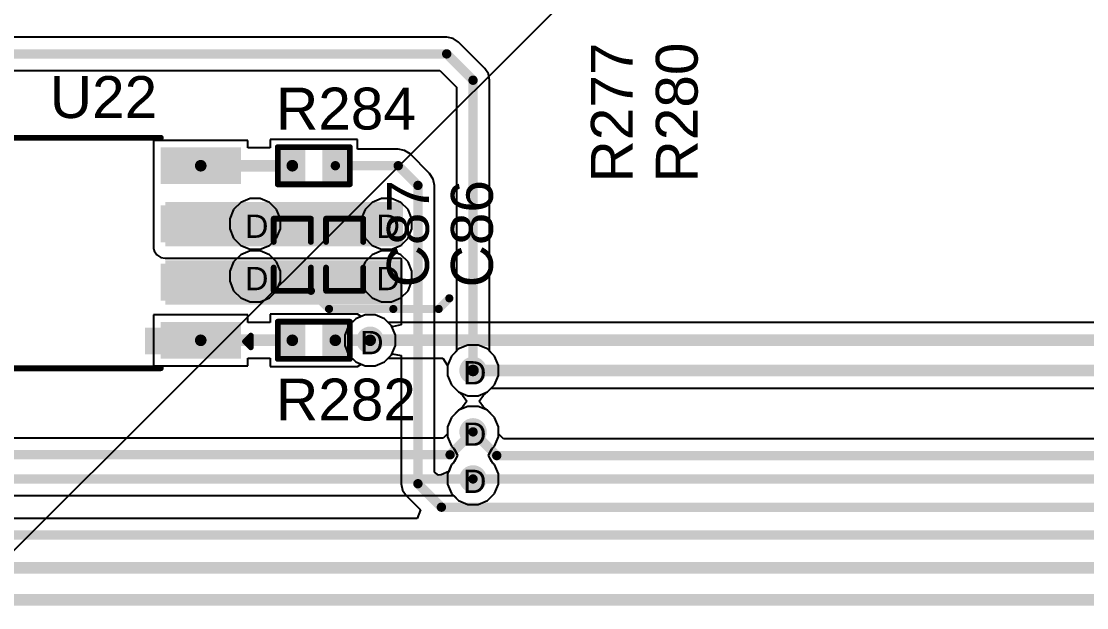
# Model space of a CAD drawing. Header units: inches. Extents: x -11 to 5428, y 0 to 5423.
# Drawn here: x 66.27 to 89.53, y 70.82 to 83.62 of the extents above; entities that cross this region are included whole.
import ezdxf

# ---------------------------------------------------------------- set-up
doc = ezdxf.new("R2010")
doc.units = ezdxf.units.IN
for name, color, linetype in [('Bottom Layer', 5, 'Continuous'), ('Bottom Solder', 6, 'Continuous'), ('Drill Drawing', 1, 'Continuous'), ('GND', 16, 'Continuous'), ('PWR', 76, 'Continuous'), ('Top Layer', 1, 'Continuous'), ('Top Overlay', 2, 'Continuous'), ('Top Paste', 8, 'Continuous'), ('Top Solder', 216, 'Continuous'), ('Via Holes', 16, 'Continuous')]:
    doc.layers.add(name, color=color, linetype=linetype)
doc.styles.add('Arial', font='', dxfattribs={"height": 0.2})
doc.styles.get('Arial').set_extended_font_data('Arial')

# ---------------------------------------------------------------- blocks, each defined once
blk = doc.blocks.new('C___0402_211')
at = {"layer": 'Top Layer'}
for points in [[(-0.698, -0.318), (-0.698, 0.317), (-0.241, 0.317), (-0.241, -0.318)], [(0.241, -0.318), (0.241, 0.317), (0.699, 0.317), (0.699, -0.318)]]:
    blk.add_hatch(color=1, dxfattribs=at).paths.add_polyline_path(points)
at = {"layer": 'Top Paste'}
for points in [[(-0.698, -0.318), (-0.698, 0.317), (-0.241, 0.317), (-0.241, -0.318)], [(0.241, -0.318), (0.241, 0.317), (0.699, 0.317), (0.699, -0.318)]]:
    blk.add_hatch(color=8, dxfattribs=at).paths.add_polyline_path(points)
at = {"layer": 'Top Solder'}
for points in [[(-0.758, -0.378), (-0.758, 0.377), (-0.181, 0.377), (-0.181, -0.378)], [(0.181, -0.378), (0.181, 0.377), (0.759, 0.377), (0.759, -0.378)]]:
    blk.add_hatch(color=216, dxfattribs=at).paths.add_polyline_path(points)
at = {"layer": 'Top Overlay'}
for points in [[(-0.787, 0.406, 0.127, 0.127, 0), (-0.279, 0.406, 0.127, 0.127, 0)], [(-0.787, 0.406, 0.127, 0.127, 0), (-0.787, -0.406, 0.127, 0.127, 0)], [(0.279, 0.406, 0.127, 0.127, 0), (0.787, 0.406, 0.127, 0.127, 0)], [(0.787, 0.406, 0.127, 0.127, 0), (0.787, -0.406, 0.127, 0.127, 0)], [(-0.787, -0.406, 0.127, 0.127, 0), (-0.279, -0.406, 0.127, 0.127, 0)], [(0.279, -0.406, 0.127, 0.127, 0), (0.787, -0.406, 0.127, 0.127, 0)]]:
    blk.add_lwpolyline(points, format="xyseb", dxfattribs=at)
for points in [[(-0.819, 0.406, 0.0635, 0.0635, 1), (-0.756, 0.406, 0.0635, 0.0635, 1)], [(-0.819, 0.406, 0.0635, 0.0635, 1), (-0.756, 0.406, 0.0635, 0.0635, 1)], [(-0.311, 0.406, 0.0635, 0.0635, 1), (-0.248, 0.406, 0.0635, 0.0635, 1)], [(0.248, 0.406, 0.0635, 0.0635, 1), (0.311, 0.406, 0.0635, 0.0635, 1)], [(0.756, 0.406, 0.0635, 0.0635, 1), (0.819, 0.406, 0.0635, 0.0635, 1)], [(0.756, 0.406, 0.0635, 0.0635, 1), (0.819, 0.406, 0.0635, 0.0635, 1)], [(-0.819, -0.406, 0.0635, 0.0635, 1), (-0.756, -0.406, 0.0635, 0.0635, 1)], [(-0.819, -0.406, 0.0635, 0.0635, 1), (-0.756, -0.406, 0.0635, 0.0635, 1)], [(-0.311, -0.406, 0.0635, 0.0635, 1), (-0.248, -0.406, 0.0635, 0.0635, 1)], [(0.248, -0.406, 0.0635, 0.0635, 1), (0.311, -0.406, 0.0635, 0.0635, 1)], [(0.756, -0.406, 0.0635, 0.0635, 1), (0.819, -0.406, 0.0635, 0.0635, 1)], [(0.756, -0.406, 0.0635, 0.0635, 1), (0.819, -0.406, 0.0635, 0.0635, 1)]]:
    blk.add_lwpolyline(points, format="xyseb", close=True, dxfattribs=at)
blk = doc.blocks.new('R___0402_215')
at = {"layer": 'Top Layer'}
for points in [[(-0.699, -0.318), (-0.699, 0.317), (-0.241, 0.317), (-0.241, -0.318)], [(0.241, -0.318), (0.241, 0.317), (0.698, 0.317), (0.698, -0.318)]]:
    blk.add_hatch(color=1, dxfattribs=at).paths.add_polyline_path(points)
at = {"layer": 'Top Paste'}
for points in [[(-0.699, -0.318), (-0.699, 0.317), (-0.241, 0.317), (-0.241, -0.318)], [(0.241, -0.318), (0.241, 0.317), (0.698, 0.317), (0.698, -0.318)]]:
    blk.add_hatch(color=8, dxfattribs=at).paths.add_polyline_path(points)
at = {"layer": 'Top Solder'}
for points in [[(-0.754, -0.373), (-0.754, 0.372), (-0.186, 0.372), (-0.186, -0.373)], [(0.186, -0.373), (0.186, 0.372), (0.753, 0.372), (0.753, -0.373)]]:
    blk.add_hatch(color=216, dxfattribs=at).paths.add_polyline_path(points)
at = {"layer": 'Top Overlay'}
for points in [[(0.787, 0.406, 0.127, 0.127, 0), (-0.787, 0.406, 0.127, 0.127, 0)], [(-0.787, 0.406, 0.127, 0.127, 0), (-0.787, -0.406, 0.127, 0.127, 0)], [(0.787, 0.406, 0.127, 0.127, 0), (0.787, -0.406, 0.127, 0.127, 0)], [(0.787, -0.406, 0.127, 0.127, 0), (-0.787, -0.406, 0.127, 0.127, 0)], [(0.813, -0.432, 0.00323, 0.00323, 0), (-0.813, -0.432, 0.00323, 0.00323, 0)]]:
    blk.add_lwpolyline(points, format="xyseb", dxfattribs=at)
for points in [[(-0.819, 0.406, 0.0635, 0.0635, 1), (-0.756, 0.406, 0.0635, 0.0635, 1)], [(-0.819, 0.406, 0.0635, 0.0635, 1), (-0.756, 0.406, 0.0635, 0.0635, 1)], [(0.756, 0.406, 0.0635, 0.0635, 1), (0.819, 0.406, 0.0635, 0.0635, 1)], [(0.756, 0.406, 0.0635, 0.0635, 1), (0.819, 0.406, 0.0635, 0.0635, 1)], [(-0.819, -0.406, 0.0635, 0.0635, 1), (-0.756, -0.406, 0.0635, 0.0635, 1)], [(-0.819, -0.406, 0.0635, 0.0635, 1), (-0.756, -0.406, 0.0635, 0.0635, 1)], [(-0.814, -0.432, 0.00161, 0.00161, 1), (-0.812, -0.432, 0.00161, 0.00161, 1)], [(0.756, -0.406, 0.0635, 0.0635, 1), (0.819, -0.406, 0.0635, 0.0635, 1)], [(0.756, -0.406, 0.0635, 0.0635, 1), (0.819, -0.406, 0.0635, 0.0635, 1)], [(0.812, -0.432, 0.00161, 0.00161, 1), (0.814, -0.432, 0.00161, 0.00161, 1)]]:
    blk.add_lwpolyline(points, format="xyseb", close=True, dxfattribs=at)
blk = doc.blocks.new('R___0402_217')
at = {"layer": 'Top Layer'}
for points in [[(-0.699, -0.318), (-0.699, 0.317), (-0.241, 0.317), (-0.241, -0.318)], [(0.241, -0.318), (0.241, 0.317), (0.698, 0.317), (0.698, -0.318)]]:
    blk.add_hatch(color=1, dxfattribs=at).paths.add_polyline_path(points)
at = {"layer": 'Top Paste'}
for points in [[(-0.699, -0.318), (-0.699, 0.317), (-0.241, 0.317), (-0.241, -0.318)], [(0.241, -0.318), (0.241, 0.317), (0.698, 0.317), (0.698, -0.318)]]:
    blk.add_hatch(color=8, dxfattribs=at).paths.add_polyline_path(points)
at = {"layer": 'Top Solder'}
for points in [[(-0.754, -0.373), (-0.754, 0.372), (-0.186, 0.372), (-0.186, -0.373)], [(0.186, -0.373), (0.186, 0.372), (0.753, 0.372), (0.753, -0.373)]]:
    blk.add_hatch(color=216, dxfattribs=at).paths.add_polyline_path(points)
at = {"layer": 'Top Overlay'}
for points in [[(0.787, 0.406, 0.127, 0.127, 0), (-0.787, 0.406, 0.127, 0.127, 0)], [(-0.787, 0.406, 0.127, 0.127, 0), (-0.787, -0.406, 0.127, 0.127, 0)], [(0.787, 0.406, 0.127, 0.127, 0), (0.787, -0.406, 0.127, 0.127, 0)], [(0.787, -0.406, 0.127, 0.127, 0), (-0.787, -0.406, 0.127, 0.127, 0)], [(0.813, -0.432, 0.00323, 0.00323, 0), (-0.813, -0.432, 0.00323, 0.00323, 0)]]:
    blk.add_lwpolyline(points, format="xyseb", dxfattribs=at)
for points in [[(-0.819, 0.406, 0.0635, 0.0635, 1), (-0.756, 0.406, 0.0635, 0.0635, 1)], [(-0.819, 0.406, 0.0635, 0.0635, 1), (-0.756, 0.406, 0.0635, 0.0635, 1)], [(0.756, 0.406, 0.0635, 0.0635, 1), (0.819, 0.406, 0.0635, 0.0635, 1)], [(0.756, 0.406, 0.0635, 0.0635, 1), (0.819, 0.406, 0.0635, 0.0635, 1)], [(-0.819, -0.406, 0.0635, 0.0635, 1), (-0.756, -0.406, 0.0635, 0.0635, 1)], [(-0.819, -0.406, 0.0635, 0.0635, 1), (-0.756, -0.406, 0.0635, 0.0635, 1)], [(-0.814, -0.432, 0.00161, 0.00161, 1), (-0.812, -0.432, 0.00161, 0.00161, 1)], [(0.756, -0.406, 0.0635, 0.0635, 1), (0.819, -0.406, 0.0635, 0.0635, 1)], [(0.756, -0.406, 0.0635, 0.0635, 1), (0.819, -0.406, 0.0635, 0.0635, 1)], [(0.812, -0.432, 0.00161, 0.00161, 1), (0.814, -0.432, 0.00161, 0.00161, 1)]]:
    blk.add_lwpolyline(points, format="xyseb", close=True, dxfattribs=at)
blk = doc.blocks.new('SOIC_8_0_154___3_90___W______221')
at = {"layer": 'Top Layer'}
for points in [[(-3.475, 1.605), (-3.475, 2.205), (-1.925, 2.205), (-1.925, 1.605)], [(1.925, 1.605), (1.925, 2.205), (3.475, 2.205), (3.475, 1.605)], [(-3.475, 0.335), (-3.475, 0.935), (-1.925, 0.935), (-1.925, 0.335)], [(1.925, 0.335), (1.925, 0.935), (3.475, 0.935), (3.475, 0.335)], [(-3.475, -0.935), (-3.475, -0.335), (-1.925, -0.335), (-1.925, -0.935)], [(1.925, -0.935), (1.925, -0.335), (3.475, -0.335), (3.475, -0.935)], [(-3.475, -2.205), (-3.475, -1.605), (-1.925, -1.605), (-1.925, -2.205)], [(1.925, -2.205), (1.925, -1.605), (3.475, -1.605), (3.475, -2.205)]]:
    blk.add_hatch(color=1, dxfattribs=at).paths.add_polyline_path(points)
at = {"layer": 'Top Overlay'}
blk.add_hatch(color=2, dxfattribs=at).paths.add_polyline_path([(-1.838, 1.626), (-1.483, 1.626), (-1.483, 2.21), (-1.838, 2.21)])
at = {"layer": 'Top Paste'}
for points in [[(-3.475, 1.605), (-3.475, 2.205), (-1.925, 2.205), (-1.925, 1.605)], [(1.925, 1.605), (1.925, 2.205), (3.475, 2.205), (3.475, 1.605)], [(-3.475, 0.335), (-3.475, 0.935), (-1.925, 0.935), (-1.925, 0.335)], [(1.925, 0.335), (1.925, 0.935), (3.475, 0.935), (3.475, 0.335)], [(-3.475, -0.935), (-3.475, -0.335), (-1.925, -0.335), (-1.925, -0.935)], [(1.925, -0.935), (1.925, -0.335), (3.475, -0.335), (3.475, -0.935)], [(-3.475, -2.205), (-3.475, -1.605), (-1.925, -1.605), (-1.925, -2.205)], [(1.925, -2.205), (1.925, -1.605), (3.475, -1.605), (3.475, -2.205)]]:
    blk.add_hatch(color=8, dxfattribs=at).paths.add_polyline_path(points)
at = {"layer": 'Top Solder'}
for points in [[(-3.577, 1.503), (-3.577, 2.307), (-1.823, 2.307), (-1.823, 1.503)], [(1.823, 1.503), (1.823, 2.307), (3.577, 2.307), (3.577, 1.503)], [(-3.577, 0.233), (-3.577, 1.037), (-1.823, 1.037), (-1.823, 0.233)], [(1.823, 0.233), (1.823, 1.037), (3.577, 1.037), (3.577, 0.233)], [(-3.577, -1.037), (-3.577, -0.233), (-1.823, -0.233), (-1.823, -1.037)], [(1.823, -1.037), (1.823, -0.233), (3.577, -0.233), (3.577, -1.037)], [(-3.577, -2.307), (-3.577, -1.503), (-1.823, -1.503), (-1.823, -2.307)], [(1.823, -2.307), (1.823, -1.503), (3.577, -1.503), (3.577, -2.307)]]:
    blk.add_hatch(color=216, dxfattribs=at).paths.add_polyline_path(points)
at = {"layer": 'Top Overlay'}
for points in [[(1.803, 2.515, 0.127, 0.127, 0), (-1.829, 2.515, 0.127, 0.127, 0)], [(-3.794, 2.057, 0.127, 0.127, 0), (-3.794, 1.803, 0.127, 0.127, 0)], [(-3.667, 1.93, 0.127, 0.127, 0), (-3.794, 2.057, 0.127, 0.127, 0)], [(-3.667, 1.93, 0.127, 0.127, 0), (-3.794, 1.803, 0.127, 0.127, 0)], [(1.803, -2.515, 0.127, 0.127, 0), (-1.829, -2.515, 0.127, 0.127, 0)]]:
    blk.add_lwpolyline(points, format="xyseb", dxfattribs=at)
for points in [[(-1.861, 2.515, 0.0635, 0.0635, 1), (-1.797, 2.515, 0.0635, 0.0635, 1)], [(1.772, 2.515, 0.0635, 0.0635, 1), (1.835, 2.515, 0.0635, 0.0635, 1)], [(-3.826, 2.057, 0.0635, 0.0635, 1), (-3.762, 2.057, 0.0635, 0.0635, 1)], [(-3.826, 2.057, 0.0635, 0.0635, 1), (-3.762, 2.057, 0.0635, 0.0635, 1)], [(-3.826, 1.803, 0.0635, 0.0635, 1), (-3.762, 1.803, 0.0635, 0.0635, 1)], [(-3.826, 1.803, 0.0635, 0.0635, 1), (-3.762, 1.803, 0.0635, 0.0635, 1)], [(-3.699, 1.93, 0.0635, 0.0635, 1), (-3.635, 1.93, 0.0635, 0.0635, 1)], [(-3.699, 1.93, 0.0635, 0.0635, 1), (-3.635, 1.93, 0.0635, 0.0635, 1)], [(-1.861, -2.515, 0.0635, 0.0635, 1), (-1.797, -2.515, 0.0635, 0.0635, 1)], [(1.772, -2.515, 0.0635, 0.0635, 1), (1.835, -2.515, 0.0635, 0.0635, 1)]]:
    blk.add_lwpolyline(points, format="xyseb", close=True, dxfattribs=at)
blk = doc.blocks.new('C___0402_222')
at = {"layer": 'Top Layer'}
for points in [[(-0.698, -0.318), (-0.698, 0.317), (-0.241, 0.317), (-0.241, -0.318)], [(0.241, -0.318), (0.241, 0.317), (0.699, 0.317), (0.699, -0.318)]]:
    blk.add_hatch(color=1, dxfattribs=at).paths.add_polyline_path(points)
at = {"layer": 'Top Paste'}
for points in [[(-0.698, -0.318), (-0.698, 0.317), (-0.241, 0.317), (-0.241, -0.318)], [(0.241, -0.318), (0.241, 0.317), (0.699, 0.317), (0.699, -0.318)]]:
    blk.add_hatch(color=8, dxfattribs=at).paths.add_polyline_path(points)
at = {"layer": 'Top Solder'}
for points in [[(-0.758, -0.378), (-0.758, 0.377), (-0.181, 0.377), (-0.181, -0.378)], [(0.181, -0.378), (0.181, 0.377), (0.759, 0.377), (0.759, -0.378)]]:
    blk.add_hatch(color=216, dxfattribs=at).paths.add_polyline_path(points)
at = {"layer": 'Top Overlay'}
for points in [[(-0.787, 0.406, 0.127, 0.127, 0), (-0.279, 0.406, 0.127, 0.127, 0)], [(-0.787, 0.406, 0.127, 0.127, 0), (-0.787, -0.406, 0.127, 0.127, 0)], [(0.279, 0.406, 0.127, 0.127, 0), (0.787, 0.406, 0.127, 0.127, 0)], [(0.787, 0.406, 0.127, 0.127, 0), (0.787, -0.406, 0.127, 0.127, 0)], [(-0.787, -0.406, 0.127, 0.127, 0), (-0.279, -0.406, 0.127, 0.127, 0)], [(0.279, -0.406, 0.127, 0.127, 0), (0.787, -0.406, 0.127, 0.127, 0)]]:
    blk.add_lwpolyline(points, format="xyseb", dxfattribs=at)
for points in [[(-0.819, 0.406, 0.0635, 0.0635, 1), (-0.756, 0.406, 0.0635, 0.0635, 1)], [(-0.819, 0.406, 0.0635, 0.0635, 1), (-0.756, 0.406, 0.0635, 0.0635, 1)], [(-0.311, 0.406, 0.0635, 0.0635, 1), (-0.248, 0.406, 0.0635, 0.0635, 1)], [(0.248, 0.406, 0.0635, 0.0635, 1), (0.311, 0.406, 0.0635, 0.0635, 1)], [(0.756, 0.406, 0.0635, 0.0635, 1), (0.819, 0.406, 0.0635, 0.0635, 1)], [(0.756, 0.406, 0.0635, 0.0635, 1), (0.819, 0.406, 0.0635, 0.0635, 1)], [(-0.819, -0.406, 0.0635, 0.0635, 1), (-0.756, -0.406, 0.0635, 0.0635, 1)], [(-0.819, -0.406, 0.0635, 0.0635, 1), (-0.756, -0.406, 0.0635, 0.0635, 1)], [(-0.311, -0.406, 0.0635, 0.0635, 1), (-0.248, -0.406, 0.0635, 0.0635, 1)], [(0.248, -0.406, 0.0635, 0.0635, 1), (0.311, -0.406, 0.0635, 0.0635, 1)], [(0.756, -0.406, 0.0635, 0.0635, 1), (0.819, -0.406, 0.0635, 0.0635, 1)], [(0.756, -0.406, 0.0635, 0.0635, 1), (0.819, -0.406, 0.0635, 0.0635, 1)]]:
    blk.add_lwpolyline(points, format="xyseb", close=True, dxfattribs=at)

msp = doc.modelspace()

# ---------------------------------------------------------------- hatches: boundary and pattern name
at = {"layer": 'Bottom Layer'}
h = msp.add_hatch(color=5, dxfattribs=at)
edge = h.paths.add_edge_path()
edge.add_arc((71.374, 79.195), 0.3, 0, 360)
h = msp.add_hatch(color=5, dxfattribs=at)
edge = h.paths.add_edge_path()
edge.add_arc((74.244, 79.195), 0.3, 0, 360)
h = msp.add_hatch(color=5, dxfattribs=at)
edge = h.paths.add_edge_path()
edge.add_arc((71.374, 78.052), 0.3, 0, 360)
h = msp.add_hatch(color=5, dxfattribs=at)
edge = h.paths.add_edge_path()
edge.add_arc((74.244, 78.052), 0.3, 0, 360)
h = msp.add_hatch(color=5, dxfattribs=at)
edge = h.paths.add_edge_path()
edge.add_arc((73.887, 76.655), 0.3, 0, 360)
h = msp.add_hatch(color=5, dxfattribs=at)
edge = h.paths.add_edge_path()
edge.add_arc((76.133, 75.997), 0.3, 0, 360)
h = msp.add_hatch(color=5, dxfattribs=at)
edge = h.paths.add_edge_path()
edge.add_arc((76.133, 74.657), 0.3, 0, 360)
h = msp.add_hatch(color=5, dxfattribs=at)
edge = h.paths.add_edge_path()
edge.add_arc((76.133, 73.629), 0.3, 0, 360)
at = {"layer": 'GND'}
h = msp.add_hatch(color=16, dxfattribs=at)
edge = h.paths.add_edge_path()
edge.add_arc((71.374, 79.195), 0.3, 0, 360)
h = msp.add_hatch(color=16, dxfattribs=at)
edge = h.paths.add_edge_path()
edge.add_arc((74.244, 79.195), 0.3, 0, 360)
h = msp.add_hatch(color=16, dxfattribs=at)
edge = h.paths.add_edge_path()
edge.add_arc((71.374, 78.052), 0.3, 0, 360)
h = msp.add_hatch(color=16, dxfattribs=at)
edge = h.paths.add_edge_path()
edge.add_arc((74.244, 78.052), 0.3, 0, 360)
h = msp.add_hatch(color=16, dxfattribs=at)
edge = h.paths.add_edge_path()
edge.add_arc((73.887, 76.655), 0.3, 0, 360)
h = msp.add_hatch(color=16, dxfattribs=at)
edge = h.paths.add_edge_path()
edge.add_arc((76.133, 75.997), 0.3, 0, 360)
h = msp.add_hatch(color=16, dxfattribs=at)
edge = h.paths.add_edge_path()
edge.add_arc((76.133, 74.657), 0.3, 0, 360)
h = msp.add_hatch(color=16, dxfattribs=at)
edge = h.paths.add_edge_path()
edge.add_arc((76.133, 73.629), 0.3, 0, 360)
at = {"layer": 'PWR'}
h = msp.add_hatch(color=76, dxfattribs=at)
edge = h.paths.add_edge_path()
edge.add_arc((71.374, 79.195), 0.3, 0, 360)
h = msp.add_hatch(color=76, dxfattribs=at)
edge = h.paths.add_edge_path()
edge.add_arc((74.244, 79.195), 0.3, 0, 360)
h = msp.add_hatch(color=76, dxfattribs=at)
edge = h.paths.add_edge_path()
edge.add_arc((71.374, 78.052), 0.3, 0, 360)
h = msp.add_hatch(color=76, dxfattribs=at)
edge = h.paths.add_edge_path()
edge.add_arc((74.244, 78.052), 0.3, 0, 360)
h = msp.add_hatch(color=76, dxfattribs=at)
edge = h.paths.add_edge_path()
edge.add_arc((73.887, 76.655), 0.3, 0, 360)
h = msp.add_hatch(color=76, dxfattribs=at)
edge = h.paths.add_edge_path()
edge.add_arc((76.133, 75.997), 0.3, 0, 360)
h = msp.add_hatch(color=76, dxfattribs=at)
edge = h.paths.add_edge_path()
edge.add_arc((76.133, 74.657), 0.3, 0, 360)
h = msp.add_hatch(color=76, dxfattribs=at)
edge = h.paths.add_edge_path()
edge.add_arc((76.133, 73.629), 0.3, 0, 360)
at = {"layer": 'Top Layer'}
for points in [[(69.413, 78.705), (74.605, 78.705), (74.605, 79.673), (69.413, 79.673)], [(69.413, 77.435), (74.605, 77.435), (74.605, 78.403), (69.413, 78.403)]]:
    msp.add_hatch(color=1, dxfattribs=at).paths.add_polyline_path(points)
h = msp.add_hatch(color=1, dxfattribs=at)
edge = h.paths.add_edge_path()
edge.add_arc((71.374, 79.195), 0.3, 0, 360)
h = msp.add_hatch(color=1, dxfattribs=at)
edge = h.paths.add_edge_path()
edge.add_arc((74.244, 79.195), 0.3, 0, 360)
h = msp.add_hatch(color=1, dxfattribs=at)
edge = h.paths.add_edge_path()
edge.add_arc((71.374, 78.052), 0.3, 0, 360)
h = msp.add_hatch(color=1, dxfattribs=at)
edge = h.paths.add_edge_path()
edge.add_arc((74.244, 78.052), 0.3, 0, 360)
h = msp.add_hatch(color=1, dxfattribs=at)
edge = h.paths.add_edge_path()
edge.add_arc((73.887, 76.655), 0.3, 0, 360)
h = msp.add_hatch(color=1, dxfattribs=at)
edge = h.paths.add_edge_path()
edge.add_arc((76.133, 75.997), 0.3, 0, 360)
h = msp.add_hatch(color=1, dxfattribs=at)
edge = h.paths.add_edge_path()
edge.add_arc((76.133, 74.657), 0.3, 0, 360)
h = msp.add_hatch(color=1, dxfattribs=at)
edge = h.paths.add_edge_path()
edge.add_arc((76.133, 73.629), 0.3, 0, 360)
at = {"layer": 'Via Holes'}
h = msp.add_hatch(color=7, dxfattribs=at)
edge = h.paths.add_edge_path()
edge.add_arc((71.374, 79.195), 0.15, 0, 360)
h = msp.add_hatch(color=7, dxfattribs=at)
edge = h.paths.add_edge_path()
edge.add_arc((74.244, 79.195), 0.15, 0, 360)
h = msp.add_hatch(color=7, dxfattribs=at)
edge = h.paths.add_edge_path()
edge.add_arc((71.374, 78.052), 0.15, 0, 360)
h = msp.add_hatch(color=7, dxfattribs=at)
edge = h.paths.add_edge_path()
edge.add_arc((74.244, 78.052), 0.15, 0, 360)
h = msp.add_hatch(color=7, dxfattribs=at)
edge = h.paths.add_edge_path()
edge.add_arc((73.887, 76.655), 0.15, 0, 360)
h = msp.add_hatch(color=7, dxfattribs=at)
edge = h.paths.add_edge_path()
edge.add_arc((76.133, 75.997), 0.15, 0, 360)
h = msp.add_hatch(color=7, dxfattribs=at)
edge = h.paths.add_edge_path()
edge.add_arc((76.133, 74.657), 0.15, 0, 360)
h = msp.add_hatch(color=7, dxfattribs=at)
edge = h.paths.add_edge_path()
edge.add_arc((76.133, 73.629), 0.15, 0, 360)

# ---------------------------------------------------------------- linework, layer by layer
at = {"layer": 'Bottom Layer'}
for p, q in [((71.06, 79.665), (70.904, 79.509)), ((71.264, 79.749), (71.06, 79.665)), ((71.484, 79.749), (71.264, 79.749)), ((71.688, 79.665), (71.484, 79.749)), ((71.844, 79.509), (71.688, 79.665)), ((73.93, 79.665), (73.775, 79.509)), ((74.134, 79.749), (73.93, 79.665)), ((74.354, 79.749), (74.134, 79.749)), ((74.558, 79.665), (74.354, 79.749)), ((74.714, 79.509), (74.558, 79.665)), ((70.904, 79.509), (70.82, 79.305)), ((71.928, 79.305), (71.844, 79.509)), ((73.775, 79.509), (73.69, 79.305)), ((74.798, 79.305), (74.714, 79.509)), ((70.82, 79.305), (70.82, 79.085)), ((70.82, 79.085), (70.904, 78.881)), ((71.844, 78.881), (71.928, 79.085)), ((71.928, 79.085), (71.928, 79.305)), ((73.69, 79.305), (73.69, 79.085)), ((73.69, 79.085), (73.775, 78.881)), ((74.714, 78.881), (74.798, 79.085)), ((74.798, 79.085), (74.798, 79.305)), ((70.904, 78.881), (71.06, 78.726)), ((71.688, 78.726), (71.844, 78.881)), ((73.775, 78.881), (73.93, 78.726)), ((74.558, 78.726), (74.714, 78.881)), ((71.06, 78.726), (71.264, 78.641)), ((71.264, 78.641), (71.484, 78.641)), ((71.484, 78.641), (71.688, 78.726)), ((73.93, 78.726), (74.134, 78.641)), ((74.134, 78.641), (74.354, 78.641)), ((74.354, 78.641), (74.558, 78.726)), ((73.573, 77.125), (73.417, 76.969)), ((73.776, 77.209), (73.573, 77.125)), ((73.997, 77.209), (73.776, 77.209)), ((74.2, 77.125), (73.997, 77.209)), ((74.282, 77.044), (74.2, 77.125)), ((91.617, 77.044), (74.282, 77.044)), ((73.417, 76.969), (73.333, 76.765)), ((73.333, 76.765), (73.333, 76.545)), ((73.333, 76.545), (73.417, 76.341)), ((73.417, 76.341), (73.573, 76.186)), ((73.573, 76.186), (73.776, 76.101)), ((73.776, 76.101), (73.997, 76.101)), ((73.997, 76.101), (74.2, 76.186)), ((74.2, 76.186), (74.282, 76.267)), ((74.282, 76.267), (75.472, 76.267)), ((75.472, 76.267), (75.579, 76.107)), ((75.579, 76.107), (75.579, 75.887)), ((75.579, 75.887), (75.663, 75.683)), ((75.663, 75.683), (75.819, 75.527)), ((76.447, 75.527), (76.528, 75.608)), ((76.528, 75.608), (91.983, 75.608)), ((75.819, 75.527), (76.023, 75.443)), ((76.023, 75.443), (76.243, 75.443)), ((76.243, 75.443), (76.447, 75.527)), ((76.023, 75.211), (75.819, 75.127)), ((76.243, 75.211), (76.023, 75.211)), ((76.447, 75.127), (76.243, 75.211)), ((75.663, 74.971), (75.579, 74.768)), ((75.819, 75.127), (75.663, 74.971)), ((76.603, 74.971), (76.447, 75.127)), ((76.687, 74.768), (76.603, 74.971)), ((75.579, 74.768), (75.579, 74.616)), ((76.687, 74.547), (76.687, 74.768)), ((75.482, 74.519), (61.161, 74.519)), ((75.579, 74.616), (75.482, 74.519)), ((76.603, 74.344), (76.687, 74.547)), ((76.469, 74.143), (76.535, 74.276)), ((76.535, 74.276), (76.603, 74.344)), ((76.535, 74.01), (76.469, 74.143)), ((76.603, 73.942), (76.535, 74.01)), ((76.687, 73.739), (76.603, 73.942)), ((76.687, 73.518), (76.687, 73.739)), ((76.603, 73.315), (76.687, 73.518)), ((76.447, 73.159), (76.603, 73.315)), ((61.511, 73.266), (75.712, 73.266)), ((75.712, 73.266), (75.819, 73.159)), ((75.819, 73.159), (76.023, 73.075)), ((76.023, 73.075), (76.243, 73.075)), ((76.243, 73.075), (76.447, 73.159))]:
    msp.add_line(p, q, dxfattribs=at)
for points in [[(73.887, 76.655, 0.254, 0.254, 0), (91.778, 76.655, 0.254, 0.254, 0)], [(76.133, 75.997, 0.254, 0.254, 0), (91.983, 75.997, 0.254, 0.254, 0)], [(75.632, 74.156, 0.203, 0.203, 0), (76.133, 74.657, 0.203, 0.203, 0)], [(61.161, 74.156, 0.203, 0.203, 0), (75.632, 74.156, 0.203, 0.203, 0)], [(61.36, 73.629, 0.203, 0.203, 0), (76.133, 73.629, 0.203, 0.203, 0)]]:
    msp.add_lwpolyline(points, format="xyseb", dxfattribs=at)
for points in [[(73.823, 76.655, 0.127, 0.127, 1), (73.95, 76.655, 0.127, 0.127, 1)], [(76.069, 75.997, 0.127, 0.127, 1), (76.196, 75.997, 0.127, 0.127, 1)], [(76.082, 74.657, 0.102, 0.102, 1), (76.184, 74.657, 0.102, 0.102, 1)], [(75.581, 74.156, 0.102, 0.102, 1), (75.683, 74.156, 0.102, 0.102, 1)], [(75.581, 74.156, 0.102, 0.102, 1), (75.683, 74.156, 0.102, 0.102, 1)], [(76.082, 73.629, 0.102, 0.102, 1), (76.184, 73.629, 0.102, 0.102, 1)]]:
    msp.add_lwpolyline(points, format="xyseb", close=True, dxfattribs=at)
at = {"layer": 'Bottom Solder'}
msp.add_line((6.245, 12.319), (5427.557, 5423.366), dxfattribs=at)
at = {"layer": 'GND'}
for p, q in [((71.06, 79.665), (70.904, 79.509)), ((71.264, 79.749), (71.06, 79.665)), ((71.484, 79.749), (71.264, 79.749)), ((71.688, 79.665), (71.484, 79.749)), ((71.844, 79.509), (71.688, 79.665)), ((73.93, 79.665), (73.775, 79.509)), ((74.134, 79.749), (73.93, 79.665)), ((74.354, 79.749), (74.134, 79.749)), ((74.558, 79.665), (74.354, 79.749)), ((74.714, 79.509), (74.558, 79.665)), ((70.904, 79.509), (70.82, 79.305)), ((71.928, 79.305), (71.844, 79.509)), ((73.775, 79.509), (73.69, 79.305)), ((74.798, 79.305), (74.714, 79.509)), ((70.82, 79.305), (70.82, 79.085)), ((70.82, 79.085), (70.904, 78.881)), ((71.844, 78.881), (71.928, 79.085)), ((71.928, 79.085), (71.928, 79.305)), ((73.69, 79.305), (73.69, 79.085)), ((73.69, 79.085), (73.775, 78.881)), ((74.714, 78.881), (74.798, 79.085)), ((74.798, 79.085), (74.798, 79.305)), ((70.904, 78.881), (71.06, 78.726)), ((71.688, 78.726), (71.844, 78.881)), ((73.775, 78.881), (73.93, 78.726)), ((74.558, 78.726), (74.714, 78.881)), ((71.06, 78.726), (71.264, 78.641)), ((71.264, 78.641), (71.484, 78.641)), ((71.484, 78.641), (71.688, 78.726)), ((73.93, 78.726), (74.134, 78.641)), ((74.134, 78.641), (74.354, 78.641)), ((74.354, 78.641), (74.558, 78.726)), ((73.573, 77.125), (73.417, 76.969)), ((73.776, 77.209), (73.573, 77.125)), ((73.997, 77.209), (73.776, 77.209)), ((74.2, 77.125), (73.997, 77.209)), ((74.356, 76.969), (74.2, 77.125)), ((73.417, 76.969), (73.333, 76.765)), ((73.333, 76.765), (73.333, 76.545)), ((74.441, 76.765), (74.356, 76.969)), ((74.441, 76.545), (74.441, 76.765)), ((73.333, 76.545), (73.417, 76.341)), ((74.356, 76.341), (74.441, 76.545)), ((76.023, 76.551), (75.819, 76.466)), ((76.243, 76.551), (76.023, 76.551)), ((76.447, 76.466), (76.243, 76.551)), ((73.417, 76.341), (73.573, 76.186)), ((74.2, 76.186), (74.356, 76.341)), ((75.663, 76.311), (75.579, 76.107)), ((75.819, 76.466), (75.663, 76.311)), ((76.603, 76.311), (76.447, 76.466)), ((76.687, 76.107), (76.603, 76.311)), ((73.573, 76.186), (73.776, 76.101)), ((73.776, 76.101), (73.997, 76.101)), ((73.997, 76.101), (74.2, 76.186)), ((75.579, 76.107), (75.579, 75.887)), ((76.687, 75.887), (76.687, 76.107)), ((75.579, 75.887), (75.663, 75.683)), ((76.603, 75.683), (76.687, 75.887)), ((75.663, 75.683), (75.818, 75.529)), ((76.448, 75.529), (76.603, 75.683)), ((75.818, 75.529), (75.819, 75.527)), ((75.819, 75.527), (75.904, 75.455)), ((75.904, 75.455), (75.999, 75.327)), ((76.266, 75.327), (76.362, 75.455)), ((76.362, 75.455), (76.447, 75.527)), ((76.447, 75.527), (76.448, 75.529)), ((75.904, 75.199), (75.819, 75.127)), ((75.999, 75.327), (75.904, 75.199)), ((76.362, 75.199), (76.266, 75.327)), ((76.447, 75.127), (76.362, 75.199)), ((75.663, 74.971), (75.579, 74.768)), ((75.818, 75.125), (75.663, 74.971)), ((75.819, 75.127), (75.818, 75.125)), ((76.448, 75.125), (76.447, 75.127)), ((76.603, 74.971), (76.448, 75.125)), ((76.687, 74.768), (76.603, 74.971)), ((75.579, 74.768), (75.579, 74.547)), ((76.687, 74.547), (76.687, 74.768)), ((75.579, 74.547), (75.663, 74.344)), ((76.603, 74.344), (76.687, 74.547)), ((75.663, 74.344), (75.698, 74.309)), ((75.698, 74.309), (75.793, 74.143)), ((76.473, 74.143), (76.568, 74.309)), ((76.568, 74.309), (76.603, 74.344)), ((75.698, 73.977), (75.663, 73.942)), ((75.793, 74.143), (75.698, 73.977)), ((76.568, 73.977), (76.473, 74.143)), ((76.603, 73.942), (76.568, 73.977)), ((75.663, 73.942), (75.579, 73.739)), ((75.579, 73.739), (75.579, 73.518)), ((76.687, 73.739), (76.603, 73.942)), ((76.687, 73.518), (76.687, 73.739)), ((75.579, 73.518), (75.663, 73.315)), ((76.603, 73.315), (76.687, 73.518)), ((75.663, 73.315), (75.819, 73.159)), ((76.447, 73.159), (76.603, 73.315)), ((75.819, 73.159), (76.023, 73.075)), ((76.023, 73.075), (76.243, 73.075)), ((76.243, 73.075), (76.447, 73.159))]:
    msp.add_line(p, q, dxfattribs=at)
at = {"layer": 'PWR'}
for p, q in [((71.06, 78.522), (70.904, 78.366)), ((71.264, 78.606), (71.06, 78.522)), ((71.484, 78.606), (71.264, 78.606)), ((71.688, 78.522), (71.484, 78.606)), ((71.844, 78.366), (71.688, 78.522)), ((73.93, 78.522), (73.775, 78.366)), ((74.134, 78.606), (73.93, 78.522)), ((74.354, 78.606), (74.134, 78.606)), ((74.558, 78.522), (74.354, 78.606)), ((74.714, 78.366), (74.558, 78.522)), ((70.904, 78.366), (70.82, 78.162)), ((70.82, 78.162), (70.82, 77.942)), ((71.928, 78.162), (71.844, 78.366)), ((71.928, 77.942), (71.928, 78.162)), ((73.775, 78.366), (73.69, 78.162)), ((73.69, 78.162), (73.69, 77.942)), ((74.798, 78.162), (74.714, 78.366)), ((74.798, 77.942), (74.798, 78.162)), ((70.82, 77.942), (70.904, 77.738)), ((71.844, 77.738), (71.928, 77.942)), ((73.69, 77.942), (73.775, 77.738)), ((74.714, 77.738), (74.798, 77.942)), ((70.904, 77.738), (71.06, 77.583)), ((71.688, 77.583), (71.844, 77.738)), ((73.775, 77.738), (73.93, 77.583)), ((74.558, 77.583), (74.714, 77.738)), ((71.06, 77.583), (71.264, 77.498)), ((71.264, 77.498), (71.484, 77.498)), ((71.484, 77.498), (71.688, 77.583)), ((73.93, 77.583), (74.134, 77.498)), ((74.134, 77.498), (74.354, 77.498)), ((74.354, 77.498), (74.558, 77.583)), ((73.573, 77.125), (73.417, 76.969)), ((73.776, 77.209), (73.573, 77.125)), ((73.997, 77.209), (73.776, 77.209)), ((74.2, 77.125), (73.997, 77.209)), ((74.356, 76.969), (74.2, 77.125)), ((73.417, 76.969), (73.333, 76.765)), ((73.333, 76.765), (73.333, 76.545)), ((74.441, 76.765), (74.356, 76.969)), ((74.441, 76.545), (74.441, 76.765)), ((73.333, 76.545), (73.417, 76.341)), ((74.356, 76.341), (74.441, 76.545)), ((76.023, 76.551), (75.819, 76.466)), ((76.243, 76.551), (76.023, 76.551)), ((76.447, 76.466), (76.243, 76.551)), ((73.417, 76.341), (73.573, 76.186)), ((74.2, 76.186), (74.356, 76.341)), ((75.663, 76.311), (75.579, 76.107)), ((75.819, 76.466), (75.663, 76.311)), ((76.603, 76.311), (76.447, 76.466)), ((76.687, 76.107), (76.603, 76.311)), ((73.573, 76.186), (73.776, 76.101)), ((73.776, 76.101), (73.997, 76.101)), ((73.997, 76.101), (74.2, 76.186)), ((75.579, 76.107), (75.579, 75.887)), ((76.687, 75.887), (76.687, 76.107)), ((75.579, 75.887), (75.663, 75.683)), ((76.603, 75.683), (76.687, 75.887)), ((75.663, 75.683), (75.818, 75.529)), ((76.448, 75.529), (76.603, 75.683)), ((75.818, 75.529), (75.819, 75.527)), ((75.819, 75.527), (75.904, 75.455)), ((75.904, 75.455), (75.999, 75.327)), ((76.266, 75.327), (76.362, 75.455)), ((76.362, 75.455), (76.447, 75.527)), ((76.447, 75.527), (76.448, 75.529)), ((75.904, 75.199), (75.819, 75.127)), ((75.999, 75.327), (75.904, 75.199)), ((76.362, 75.199), (76.266, 75.327)), ((76.447, 75.127), (76.362, 75.199)), ((75.663, 74.971), (75.579, 74.768)), ((75.818, 75.125), (75.663, 74.971)), ((75.819, 75.127), (75.818, 75.125)), ((76.448, 75.125), (76.447, 75.127)), ((76.603, 74.971), (76.448, 75.125)), ((76.687, 74.768), (76.603, 74.971)), ((75.579, 74.768), (75.579, 74.547)), ((76.687, 74.547), (76.687, 74.768)), ((75.579, 74.547), (75.663, 74.344)), ((76.603, 74.344), (76.687, 74.547)), ((75.663, 74.344), (75.698, 74.309)), ((75.698, 74.309), (75.793, 74.143)), ((76.473, 74.143), (76.568, 74.309)), ((76.568, 74.309), (76.603, 74.344)), ((75.698, 73.977), (75.663, 73.942)), ((75.793, 74.143), (75.698, 73.977)), ((76.568, 73.977), (76.473, 74.143)), ((76.603, 73.942), (76.568, 73.977)), ((75.663, 73.942), (75.579, 73.739)), ((75.579, 73.739), (75.579, 73.518)), ((76.687, 73.739), (76.603, 73.942)), ((76.687, 73.518), (76.687, 73.739)), ((75.579, 73.518), (75.663, 73.315)), ((76.603, 73.315), (76.687, 73.518)), ((75.663, 73.315), (75.819, 73.159)), ((76.447, 73.159), (76.603, 73.315)), ((75.819, 73.159), (76.023, 73.075)), ((76.023, 73.075), (76.243, 73.075)), ((76.243, 73.075), (76.447, 73.159))]:
    msp.add_line(p, q, dxfattribs=at)
at = {"layer": 'Top Layer'}
for p, q in [((75.558, 83.268), (62.713, 83.268)), ((75.697, 83.241), (75.558, 83.268)), ((75.558, 83.268), (75.558, 83.268)), ((75.814, 83.162), (75.697, 83.241)), ((76.389, 82.587), (75.814, 83.162)), ((76.468, 82.47), (76.389, 82.587)), ((76.389, 82.587), (76.389, 82.587)), ((63.036, 82.543), (75.408, 82.543)), ((75.408, 82.543), (75.77, 82.181)), ((76.496, 82.331), (76.468, 82.47)), ((75.77, 82.181), (75.77, 76.418)), ((76.496, 76.418), (76.496, 82.331)), ((71.217, 81.019), (69.159, 81.019)), ((69.159, 81.019), (69.159, 79.911)), ((71.217, 80.854), (71.217, 81.019)), ((73.61, 81.037), (71.705, 81.037)), ((71.705, 81.037), (71.705, 80.854)), ((73.61, 80.828), (73.61, 81.037)), ((71.705, 80.854), (71.217, 80.854)), ((74.5, 80.828), (73.61, 80.828)), ((74.639, 80.8), (74.5, 80.828)), ((74.5, 80.828), (74.5, 80.828)), ((74.757, 80.722), (74.639, 80.8)), ((75.186, 80.292), (74.757, 80.722)), ((75.265, 80.174), (75.186, 80.292)), ((75.186, 80.292), (75.186, 80.292)), ((75.293, 80.035), (75.265, 80.174)), ((75.293, 73.775), (75.293, 80.035)), ((75.293, 80.035), (75.293, 80.035)), ((69.159, 79.911), (69.159, 79.911)), ((69.159, 79.911), (69.159, 79.749)), ((69.159, 79.749), (69.154, 79.673)), ((69.154, 79.673), (69.154, 78.705)), ((69.154, 78.705), (69.159, 78.68)), ((69.159, 78.68), (69.159, 78.641)), ((69.159, 78.641), (69.167, 78.641)), ((69.167, 78.641), (69.174, 78.605)), ((69.174, 78.605), (69.23, 78.521)), ((69.23, 78.521), (69.314, 78.465)), ((69.314, 78.465), (69.413, 78.446)), ((69.413, 78.446), (74.567, 78.446)), ((74.567, 78.446), (74.567, 76.99)), ((73.61, 77.227), (71.705, 77.227)), ((71.705, 77.227), (71.705, 77.044)), ((73.69, 77.173), (73.61, 77.227)), ((73.61, 77.227), (73.61, 77.227)), ((71.217, 77.209), (69.159, 77.209)), ((69.159, 77.209), (69.159, 76.101)), ((71.217, 77.044), (71.217, 77.209)), ((71.705, 77.044), (71.217, 77.044)), ((73.776, 77.209), (73.69, 77.173)), ((73.997, 77.209), (73.776, 77.209)), ((74.2, 77.125), (73.997, 77.209)), ((74.356, 76.969), (74.2, 77.125)), ((74.364, 76.95), (74.356, 76.969)), ((74.567, 76.99), (74.364, 76.95)), ((74.2, 76.186), (74.356, 76.341)), ((74.356, 76.341), (74.364, 76.361)), ((74.364, 76.361), (74.567, 76.32)), ((74.567, 76.32), (74.567, 73.525)), ((75.663, 76.311), (75.579, 76.107)), ((75.77, 76.418), (75.663, 76.311)), ((76.603, 76.311), (76.496, 76.418)), ((76.687, 76.107), (76.603, 76.311)), ((69.159, 76.101), (71.217, 76.101)), ((71.217, 76.101), (71.217, 76.267)), ((71.217, 76.267), (71.705, 76.267)), ((71.705, 76.267), (71.705, 76.084)), ((71.705, 76.084), (73.61, 76.084)), ((73.61, 76.084), (73.69, 76.137)), ((73.61, 76.084), (73.61, 76.084)), ((73.69, 76.137), (73.776, 76.101)), ((73.776, 76.101), (73.997, 76.101)), ((73.997, 76.101), (74.2, 76.186)), ((75.579, 76.107), (75.579, 75.887)), ((76.687, 75.887), (76.687, 76.107)), ((75.579, 75.887), (75.663, 75.683)), ((76.603, 75.683), (76.687, 75.887)), ((75.663, 75.683), (75.819, 75.527)), ((76.447, 75.527), (76.603, 75.683)), ((75.819, 75.527), (76.023, 75.443)), ((76.023, 75.443), (76.243, 75.443)), ((76.243, 75.443), (76.447, 75.527)), ((76.023, 75.211), (75.819, 75.127)), ((76.243, 75.211), (76.023, 75.211)), ((76.447, 75.127), (76.243, 75.211)), ((75.663, 74.971), (75.579, 74.768)), ((75.819, 75.127), (75.663, 74.971)), ((76.603, 74.971), (76.447, 75.127)), ((76.687, 74.768), (76.603, 74.971)), ((75.579, 74.768), (75.579, 74.547)), ((76.687, 74.616), (76.687, 74.768)), ((75.579, 74.547), (75.663, 74.344)), ((76.801, 74.502), (76.687, 74.616)), ((91.364, 74.502), (76.801, 74.502)), ((75.663, 74.344), (75.731, 74.276)), ((75.731, 74.276), (75.797, 74.143)), ((75.731, 74.01), (75.663, 73.942)), ((75.797, 74.143), (75.731, 74.01)), ((75.376, 73.712), (75.293, 73.775)), ((75.602, 73.795), (75.434, 73.72)), ((75.663, 73.942), (75.602, 73.795)), ((74.567, 73.525), (74.567, 73.525)), ((74.567, 73.525), (74.595, 73.386)), ((75.434, 73.72), (75.376, 73.712)), ((74.595, 73.386), (74.674, 73.269)), ((74.674, 73.269), (74.988, 72.954)), ((74.988, 72.954), (74.91, 72.767)), ((74.91, 72.767), (63.611, 72.767))]:
    msp.add_line(p, q, dxfattribs=at)
for points in [[(62.713, 82.906, 0.203, 0.203, 0), (75.558, 82.906, 0.203, 0.203, 0)], [(75.558, 82.906, 0.203, 0.203, 0), (76.133, 82.331, 0.203, 0.203, 0)], [(76.133, 75.997, 0.203, 0.203, 0), (76.133, 82.331, 0.203, 0.203, 0)], [(70.188, 80.465, 0.254, 0.254, 0), (72.187, 80.465, 0.254, 0.254, 0)], [(73.127, 80.465, 0.203, 0.203, 0), (74.5, 80.465, 0.203, 0.203, 0)], [(74.5, 80.465, 0.203, 0.203, 0), (74.93, 80.035, 0.203, 0.203, 0)], [(74.93, 73.525, 0.203, 0.203, 0), (74.93, 80.035, 0.203, 0.203, 0)], [(70.188, 76.655, 0.254, 0.254, 0), (72.187, 76.655, 0.254, 0.254, 0)], [(73.127, 76.655, 0.254, 0.254, 0), (73.887, 76.655, 0.254, 0.254, 0)], [(76.133, 74.657, 0.203, 0.203, 0), (76.651, 74.139, 0.203, 0.203, 0)], [(76.651, 74.139, 0.203, 0.203, 0), (91.514, 74.139, 0.203, 0.203, 0)], [(74.93, 73.525, 0.203, 0.203, 0), (75.442, 73.013, 0.203, 0.203, 0)], [(76.133, 73.629, 0.203, 0.203, 0), (91.736, 73.629, 0.203, 0.203, 0)], [(75.442, 73.013, 0.203, 0.203, 0), (92.169, 73.013, 0.203, 0.203, 0)], [(63.461, 72.404, 0.203, 0.203, 0), (91.618, 72.404, 0.203, 0.203, 0)], [(32.676, 71.688, 0.254, 0.254, 0), (92.024, 71.688, 0.254, 0.254, 0)], [(27.685, 70.992, 0.254, 0.254, 0), (92.157, 70.992, 0.254, 0.254, 0)]]:
    msp.add_lwpolyline(points, format="xyseb", dxfattribs=at)
for points in [[(75.507, 82.906, 0.102, 0.102, 1), (75.609, 82.906, 0.102, 0.102, 1)], [(75.507, 82.906, 0.102, 0.102, 1), (75.609, 82.906, 0.102, 0.102, 1)], [(76.082, 82.331, 0.102, 0.102, 1), (76.184, 82.331, 0.102, 0.102, 1)], [(76.082, 82.331, 0.102, 0.102, 1), (76.184, 82.331, 0.102, 0.102, 1)], [(70.125, 80.465, 0.127, 0.127, 1), (70.252, 80.465, 0.127, 0.127, 1)], [(72.124, 80.465, 0.127, 0.127, 1), (72.251, 80.465, 0.127, 0.127, 1)], [(73.076, 80.465, 0.102, 0.102, 1), (73.178, 80.465, 0.102, 0.102, 1)], [(74.449, 80.465, 0.102, 0.102, 1), (74.551, 80.465, 0.102, 0.102, 1)], [(74.449, 80.465, 0.102, 0.102, 1), (74.551, 80.465, 0.102, 0.102, 1)], [(74.879, 80.035, 0.102, 0.102, 1), (74.981, 80.035, 0.102, 0.102, 1)], [(74.879, 80.035, 0.102, 0.102, 1), (74.981, 80.035, 0.102, 0.102, 1)], [(70.125, 76.655, 0.127, 0.127, 1), (70.252, 76.655, 0.127, 0.127, 1)], [(72.124, 76.655, 0.127, 0.127, 1), (72.251, 76.655, 0.127, 0.127, 1)], [(73.063, 76.655, 0.127, 0.127, 1), (73.19, 76.655, 0.127, 0.127, 1)], [(73.823, 76.655, 0.127, 0.127, 1), (73.95, 76.655, 0.127, 0.127, 1)], [(76.082, 75.997, 0.102, 0.102, 1), (76.184, 75.997, 0.102, 0.102, 1)], [(76.082, 74.657, 0.102, 0.102, 1), (76.184, 74.657, 0.102, 0.102, 1)], [(76.6, 74.139, 0.102, 0.102, 1), (76.702, 74.139, 0.102, 0.102, 1)], [(76.6, 74.139, 0.102, 0.102, 1), (76.702, 74.139, 0.102, 0.102, 1)], [(74.879, 73.525, 0.102, 0.102, 1), (74.981, 73.525, 0.102, 0.102, 1)], [(74.879, 73.525, 0.102, 0.102, 1), (74.981, 73.525, 0.102, 0.102, 1)], [(76.082, 73.629, 0.102, 0.102, 1), (76.184, 73.629, 0.102, 0.102, 1)], [(75.391, 73.013, 0.102, 0.102, 1), (75.493, 73.013, 0.102, 0.102, 1)], [(75.391, 73.013, 0.102, 0.102, 1), (75.493, 73.013, 0.102, 0.102, 1)]]:
    msp.add_lwpolyline(points, format="xyseb", close=True, dxfattribs=at)
at = {"layer": 'Top Overlay'}
for points in [[(72.594, 77.735, 0.178, 0.178, 0), (72.989, 77.339, 0.178, 0.178, 0)], [(75.383, 77.339, 0.178, 0.178, 0), (75.616, 77.572, 0.178, 0.178, 0)], [(72.989, 77.339, 0.178, 0.178, 0), (74.393, 77.339, 0.178, 0.178, 0)], [(74.393, 77.339, 0.178, 0.178, 0), (75.383, 77.339, 0.178, 0.178, 0)]]:
    msp.add_lwpolyline(points, format="xyseb", dxfattribs=at)
for points in [[(72.549, 77.735, 0.0889, 0.0889, 1), (72.638, 77.735, 0.0889, 0.0889, 1)], [(75.571, 77.572, 0.0889, 0.0889, 1), (75.66, 77.572, 0.0889, 0.0889, 1)], [(72.945, 77.339, 0.0889, 0.0889, 1), (73.034, 77.339, 0.0889, 0.0889, 1)], [(72.945, 77.339, 0.0889, 0.0889, 1), (73.034, 77.339, 0.0889, 0.0889, 1)], [(74.348, 77.339, 0.0889, 0.0889, 1), (74.437, 77.339, 0.0889, 0.0889, 1)], [(74.348, 77.339, 0.0889, 0.0889, 1), (74.437, 77.339, 0.0889, 0.0889, 1)], [(75.339, 77.339, 0.0889, 0.0889, 1), (75.428, 77.339, 0.0889, 0.0889, 1)], [(75.339, 77.339, 0.0889, 0.0889, 1), (75.428, 77.339, 0.0889, 0.0889, 1)]]:
    msp.add_lwpolyline(points, format="xyseb", close=True, dxfattribs=at)
at = {"layer": 'Top Solder'}
msp.add_line((6.245, 12.319), (5427.557, 5423.366), dxfattribs=at)

# ---------------------------------------------------------------- block references
for name, p, rotation in [('SOIC_8_0_154___3_90___W______221', (67.488, 78.56), 180), ('R___0402_217', (72.657, 80.465), 180), ('C___0402_211', (72.187, 78.522), 90), ('C___0402_222', (73.33, 78.522), 90), ('R___0402_215', (72.657, 76.655), 180)]:
    msp.add_blockref(name, p, dxfattribs=dict(rotation=rotation))

# ---------------------------------------------------------------- texts
at = {"layer": 'Drill Drawing', "style": 'Arial'}
for p in [(71.154, 78.891), (74.024, 78.891), (71.154, 77.748), (74.024, 77.748), (73.667, 76.351), (75.913, 75.692), (75.913, 74.353), (75.913, 73.324)]:
    msp.add_text('D', height=0.508, dxfattribs=at).set_placement(p)
at = {"layer": 'Top Overlay', "style": 'Arial'}
for s, p in [('R277', (79.621, 80.099)), ('R280', (81.038, 80.099)), ('C87', (75.169, 77.809)), ('C86', (76.566, 77.809))]:
    msp.add_text(s, height=0.9144, rotation=90, dxfattribs=at).set_placement(p)
for s, p in [('U22', (66.894, 81.506)), ('R284', (71.832, 81.255)), ('R282', (71.832, 74.905))]:
    msp.add_text(s, height=0.9144, dxfattribs=at).set_placement(p)

doc.saveas('drawing.dxf')
